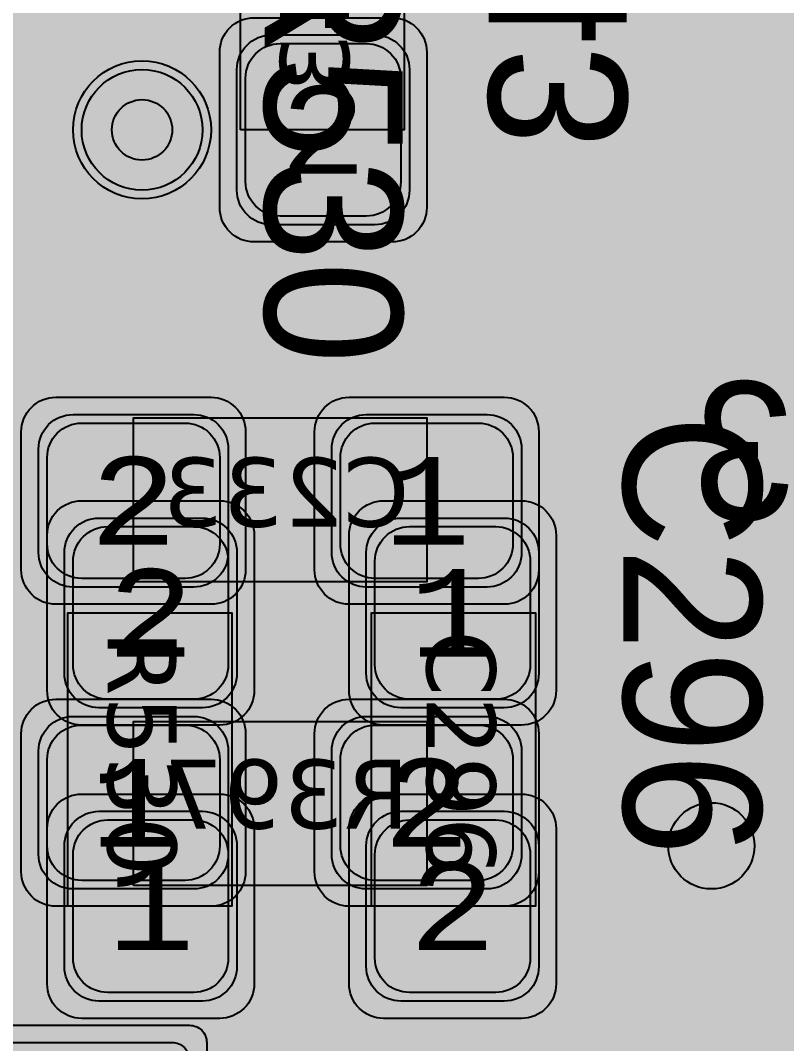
# Model space of a CAD drawing. Extents: x -28 to 199, y -61 to 255.
# Drawn here: x 154.5 to 158.94, y 148.6 to 154.53 of the extents above; entities that cross this region are included whole.
import ezdxf
from ezdxf.enums import TextEntityAlignment as Align

# ---------------------------------------------------------------- set-up
doc = ezdxf.new("R2010")
doc.units = 0
doc.header["$MEASUREMENT"] = 0
for name, color, linetype in [('ASSEMBLY_OUTLINES_BTM', 191, 'CONTINUOUS'), ('ASSEMBLY_OUTLINES_TOP', 102, 'CONTINUOUS'), ('ASSEMBLY_PART_NUMBERS_BTM', 191, 'CONTINUOUS'), ('ASSEMBLY_PART_NUMBERS_TOP', 102, 'CONTINUOUS'), ('ASSEMBLY_REF_DES_BTM', 191, 'CONTINUOUS'), ('ASSEMBLY_REF_DES_TOP', 102, 'CONTINUOUS'), ('DRILL_DRAWING', 21, 'CONTINUOUS'), ('GENERATED_SILKSCREEN_BTM', 255, 'CONTINUOUS'), ('GENERATED_SILKSCREEN_TOP', 140, 'CONTINUOUS'), ('MOUNTING_HOLES_LAYER_2', 42, 'CONTINUOUS'), ('MOUNTING_HOLES_LAYER_3', 42, 'CONTINUOUS'), ('MOUNTING_HOLES_LAYER_BOT21', 42, 'CONTINUOUS'), ('MOUNTING_HOLES_LAYER_TOP', 42, 'CONTINUOUS'), ('PART_PADS_SMD_BTM', 10, 'CONTINUOUS'), ('PART_PADS_SMD_TOP', 150, 'CONTINUOUS'), ('PIN_NUMBERS_BTM', 8, 'CONTINUOUS'), ('PIN_NUMBERS_TOP', 8, 'CONTINUOUS'), ('PLACEMENT_OUTLINES_BTM', 222, 'CONTINUOUS'), ('PLACEMENT_OUTLINES_TOP', 130, 'CONTINUOUS'), ('PLANE_SHAPES_LAYER_2', 230, 'CONTINUOUS'), ('PLANE_SHAPES_LAYER_3', 81, 'CONTINUOUS'), ('SILKSCREEN_OUTLINES_BTM', 211, 'CONTINUOUS'), ('SILKSCREEN_OUTLINES_TOP', 150, 'CONTINUOUS'), ('SILKSCREEN_REF_DES_BTM', 211, 'CONTINUOUS'), ('SILKSCREEN_REF_DES_TOP', 150, 'CONTINUOUS'), ('SOLDERMASK_PADS_BTM', 12, 'CONTINUOUS'), ('SOLDERMASK_PADS_TOP', 180, 'CONTINUOUS'), ('SOLDERPASTE_PADS_BTM', 12, 'CONTINUOUS'), ('SOLDERPASTE_PADS_TOP', 180, 'CONTINUOUS'), ('TRACES_LAYER_2', 230, 'CONTINUOUS'), ('TRACES_LAYER_BOTTOM', 10, 'CONTINUOUS'), ('TRACES_LAYER_TOP', 150, 'CONTINUOUS'), ('VIA_HOLES_LAYER_2', 30, 'CONTINUOUS'), ('VIA_HOLES_LAYER_3', 30, 'CONTINUOUS'), ('VIA_HOLES_LAYER_BOTTOM', 30, 'CONTINUOUS'), ('VIA_HOLES_LAYER_TOP', 30, 'CONTINUOUS'), ('VIA_PADS_LAYER_2', 230, 'CONTINUOUS'), ('VIA_PADS_LAYER_3', 81, 'CONTINUOUS'), ('VIA_PADS_LAYER_BOTTOM', 10, 'CONTINUOUS'), ('VIA_PADS_LAYER_TOP', 150, 'CONTINUOUS')]:
    doc.layers.add(name, color=color, linetype=linetype)
doc.styles.add('COURIER_NEW', font='COUR.TTF')
doc.styles.add('VERDANA', font='verdana.TTF')
doc.styles.add('VERIBEST_GERBER_0', font='txt')

msp = doc.modelspace()

# ---------------------------------------------------------------- hatches: boundary and pattern name
at = {"layer": 'MOUNTING_HOLES_LAYER_2'}
h = msp.add_hatch(color=256, dxfattribs=at)
edge = h.paths.add_edge_path()
edge.add_arc((158.5, 149.75), 0.25, 0, 360)
at = {"layer": 'MOUNTING_HOLES_LAYER_3'}
h = msp.add_hatch(color=256, dxfattribs=at)
edge = h.paths.add_edge_path()
edge.add_arc((158.5, 149.75), 0.25, 0, 360)
at = {"layer": 'MOUNTING_HOLES_LAYER_BOT21'}
h = msp.add_hatch(color=256, dxfattribs=at)
edge = h.paths.add_edge_path()
edge.add_arc((158.5, 149.75), 0.25, 0, 360)
at = {"layer": 'MOUNTING_HOLES_LAYER_TOP'}
h = msp.add_hatch(color=256, dxfattribs=at)
edge = h.paths.add_edge_path()
edge.add_arc((158.5, 149.75), 0.25, 0, 360)
at = {"layer": 'PLANE_SHAPES_LAYER_2'}
h = msp.add_hatch(color=256, dxfattribs=at)
h.paths.add_polyline_path([(169.5, 129.25), (149.5, 129.25), (142.25, 122), (142.25, 90.5), (147.5, 90.5), (147.5, 80), (154, 80), (154, 69.25), (131.75, 69.25), (131.75, 73.25), (121.25, 73.25), (121.25, 81), (110.5, 81), (110.5, 125.75), (106.5, 125.75), (106.5, 128.75), (93.5, 128.75), (93.5, 120.25), (91.75, 120.25), (91.75, 121.5), (80, 121.5), (80, 118.25), (73.25, 118.25), (73.25, 124.5), (67.5, 124.5), (67.5, 128), (57.75, 128), (57.75, 120.25), (55.25, 120.25), (55.25, 121.5), (47.5, 121.5), (47.5, 119), (35, 119), (35, 134.75), (32.75, 134.75), (32.75, 159.75), (29.25, 159.75), (29.25, 175.25), (22.5, 175.25), (22.5, 195.25), (17.25, 195.25), (17.25, 198), (22.5, 198), (22.5, 216.5), (40.25, 216.5), (40.25, 235.5), (54.5, 235.5), (54.5, 254), (87.25, 254), (87.25, 236.25), (86.25, 236.25), (86.25, 228.75), (81, 228.75), (81, 218.75), (95.25, 218.75), (95.25, 194.5), (87, 194.5), (87, 172), (131.1, 172), (131.1, 208.75), (115.5, 208.75), (115.5, 213.75), (106.75, 213.75), (106.75, 218.75), (110.25, 222.25), (110.25, 226.25), (142.5, 226.25), (142.5, 221.5), (160.5, 221.5), (160.5, 240.75), (169.5, 240.75)])
h.paths.add_polyline_path([(35.5, 149.5), (41.75, 149.5), (41.75, 152), (39.25, 152), (39.25, 154), (37.75, 154), (37.75, 152), (35.5, 152)], flags=16)
h.paths.add_polyline_path([(37.5, 125.75), (37.5, 128.75), (42.75, 128.75), (42.75, 125.75)], flags=16)
h.paths.add_polyline_path([(52, 127.75), (52, 130.75), (54.25, 130.75), (54.25, 127.75)], flags=16)
h.paths.add_polyline_path([(50.75, 219.5), (50.75, 226.5), (71.75, 226.5), (71.75, 219.5)], flags=16)
h.paths.add_polyline_path([(66.5, 150.75), (66.5, 177.5), (72.25, 177.5), (72.25, 150.75)], flags=16)
h.paths.add_polyline_path([(47.25, 185.25), (73, 185.25), (73, 188.25), (70.25, 188.25), (70.25, 191), (47.25, 191)], flags=16)
h.paths.add_polyline_path([(84.5, 208), (84.5, 212.75), (85, 212.75), (85, 208)], flags=16)
h.paths.add_polyline_path([(61.5, 137.25), (87.75, 137.25), (87.75, 140.5), (84.75, 140.5), (84.75, 143), (61.5, 143)], flags=16)
h.paths.add_polyline_path([(88.75, 127), (88.75, 130), (91, 130), (91, 127)], flags=16)
h.paths.add_polyline_path([(85.5, 130.25), (85.5, 132.5), (91, 132.5), (91, 130.25)], flags=16)
h.paths.add_polyline_path([(108.75, 142.25), (135.75, 142.25), (135.75, 145.75), (132.25, 145.75), (132.25, 149), (108.75, 149)], flags=16)
h.paths.add_polyline_path([(114.25, 126.75), (140.75, 126.75), (140.75, 129.75), (137.25, 129.75), (137.25, 133), (114.25, 133)], flags=16)
h.paths.add_polyline_path([(155.25, 180.25), (166.25, 180.25), (166.25, 186.25), (152.25, 186.25), (152.25, 183), (155.25, 183)], flags=16)
at = {"layer": 'PLANE_SHAPES_LAYER_3'}
h = msp.add_hatch(color=256, dxfattribs=at)
h.paths.add_polyline_path([(169.5, 129.25), (149.5, 129.25), (142.25, 122), (142.25, 90.5), (147.5, 90.5), (147.5, 80), (154, 80), (154, 69.25), (131.75, 69.25), (131.75, 73.25), (121.25, 73.25), (121.25, 81), (110.5, 81), (110.5, 125.75), (106.5, 125.75), (106.5, 128.75), (93.5, 128.75), (93.5, 120.25), (91.75, 120.25), (91.75, 121.5), (80, 121.5), (80, 118.25), (73.25, 118.25), (73.25, 124.5), (67.5, 124.5), (67.5, 127.75), (58.25, 127.75), (58.25, 130.25), (88.75, 130.25), (88.75, 127), (91, 127), (91, 132.5), (55, 132.5), (55, 131.25), (52, 131.25), (52, 127.75), (55, 127.75), (55, 127.25), (57.75, 127.25), (57.75, 120.25), (55.25, 120.25), (55.25, 121.5), (47.5, 121.5), (47.5, 119), (35, 119), (35, 134.75), (32.75, 134.75), (32.75, 159.75), (29.25, 159.75), (29.25, 175.25), (22.5, 175.25), (22.5, 195.25), (17.25, 195.25), (17.25, 198), (22.5, 198), (22.5, 216.5), (40.25, 216.5), (40.25, 235.5), (54.5, 235.5), (54.5, 254), (87.25, 254), (87.25, 236.25), (86.25, 236.25), (86.25, 228.75), (81, 228.75), (81, 218.75), (95.25, 218.75), (95.25, 194.5), (87, 194.5), (87, 172), (131.1, 172), (131.1, 208.75), (115.5, 208.75), (115.5, 213.75), (106.75, 213.75), (106.75, 218.75), (110.25, 222.25), (110.25, 226.25), (142.5, 226.25), (142.5, 221.5), (160.5, 221.5), (160.5, 240.75), (169.5, 240.75)])
h.paths.add_polyline_path([(35.5, 149.5), (41.75, 149.5), (41.75, 152), (39.25, 152), (39.25, 154), (37.75, 154), (37.75, 152), (35.5, 152)], flags=16)
h.paths.add_polyline_path([(37.5, 125.75), (37.5, 128.75), (42.75, 128.75), (42.75, 125.75)], flags=16)
h.paths.add_polyline_path([(50.75, 219.5), (50.75, 226.5), (71.75, 226.5), (71.75, 219.5)], flags=16)
h.paths.add_polyline_path([(66.5, 150.75), (66.5, 177.5), (72.25, 177.5), (72.25, 150.75)], flags=16)
h.paths.add_polyline_path([(47.25, 185.25), (73, 185.25), (73, 188.25), (70.25, 188.25), (70.25, 191), (47.25, 191)], flags=16)
h.paths.add_polyline_path([(84.5, 208), (84.5, 212.75), (85, 212.75), (85, 208)], flags=16)
h.paths.add_polyline_path([(61.5, 137.25), (87.75, 137.25), (87.75, 140.5), (84.75, 140.5), (84.75, 143), (61.5, 143)], flags=16)
h.paths.add_polyline_path([(108.75, 142.25), (135.75, 142.25), (135.75, 145.75), (132.25, 145.75), (132.25, 149), (108.75, 149)], flags=16)
h.paths.add_polyline_path([(114.25, 126.75), (140.75, 126.75), (140.75, 129.75), (137.25, 129.75), (137.25, 133), (114.25, 133)], flags=16)
h.paths.add_polyline_path([(155.25, 180.25), (166.25, 180.25), (166.25, 186.25), (152.25, 186.25), (152.25, 183), (155.25, 183)], flags=16)
at = {"layer": 'VIA_HOLES_LAYER_2'}
h = msp.add_hatch(color=256, dxfattribs=at)
edge = h.paths.add_edge_path()
edge.add_arc((155.2, 153.9), 0.175, 0, 360)
at = {"layer": 'VIA_HOLES_LAYER_3'}
h = msp.add_hatch(color=256, dxfattribs=at)
edge = h.paths.add_edge_path()
edge.add_arc((155.2, 153.9), 0.175, 0, 360)
at = {"layer": 'VIA_HOLES_LAYER_BOTTOM'}
h = msp.add_hatch(color=256, dxfattribs=at)
edge = h.paths.add_edge_path()
edge.add_arc((155.2, 153.9), 0.175, 0, 360)
at = {"layer": 'VIA_HOLES_LAYER_TOP'}
h = msp.add_hatch(color=256, dxfattribs=at)
edge = h.paths.add_edge_path()
edge.add_arc((155.2, 153.9), 0.175, 0, 360)

# ---------------------------------------------------------------- linework, layer by layer
at = {"layer": 'ASSEMBLY_OUTLINES_BTM'}
for points in [[(155.77, 153.9), (155.77, 155.6), (156.72, 155.6), (156.72, 153.9)], [(155.15, 151.28), (155.15, 152.23), (156.85, 152.23), (156.85, 151.28)], [(155.15, 149.52), (155.15, 150.47), (156.85, 150.47), (156.85, 149.52)]]:
    msp.add_lwpolyline(points, close=True, dxfattribs=at)
at = {"layer": 'ASSEMBLY_OUTLINES_TOP'}
for points in [[(154.77, 149.4), (154.77, 151.1), (155.72, 151.1), (155.72, 149.4)], [(156.53, 149.4), (156.53, 151.1), (157.48, 151.1), (157.48, 149.4)]]:
    msp.add_lwpolyline(points, close=True, dxfattribs=at)
at = {"layer": 'GENERATED_SILKSCREEN_BTM', "const_width": 0.15}
for points in [[(155.770005, 154.457911, 1.22306e-05), (155.769995, 154.457902), (155.769995, 155.042098, 1.22306e-05), (155.770005, 155.042089), (155.770005, 154.457911)], [(156.720005, 154.466156, 1.1642e-05), (156.719995, 154.466164), (156.719995, 155.033836, 1.1642e-05), (156.720005, 155.033844), (156.720005, 154.466156)], [(156.292098, 152.230005, 1.22306e-05), (156.292089, 152.229995), (155.707911, 152.229995, 1.22306e-05), (155.707902, 152.230005), (156.292098, 152.230005)], [(156.283844, 151.279995), (155.716156, 151.279995, 1.1642e-05), (155.716164, 151.280005), (156.283836, 151.280005, 1.1642e-05), (156.283844, 151.279995)], [(156.283844, 150.470005, 1.1642e-05), (156.283836, 150.469995), (155.716164, 150.469995, 1.1642e-05), (155.716156, 150.470005), (156.283844, 150.470005)], [(156.292098, 149.519995), (155.707902, 149.519995, 1.22306e-05), (155.707911, 149.520005), (156.292089, 149.520005, 1.22306e-05), (156.292098, 149.519995)]]:
    msp.add_lwpolyline(points, format="xyb", dxfattribs=at)
for points in [[(157.9908, 154.2444), (157.9972, 154.2436), (158.0012, 154.2396), (158.0036, 154.234), (158.0044, 154.2284), (158.0036, 154.2228), (158.0012, 154.218), (157.9972, 154.214), (157.9908, 154.2124), (157.7484, 154.2124), (157.7484, 154.1748), (157.7468, 154.1692), (157.7436, 154.1644), (157.738, 154.162), (157.7324, 154.1612), (157.726, 154.162), (157.7204, 154.1644), (157.7164, 154.1692), (157.7156, 154.1748), (157.7156, 154.2124), (157.2452, 154.2124), (157.2412, 154.2132), (157.238, 154.2148), (157.2348, 154.2188), (157.2324, 154.2228), (157.2308, 154.2276), (157.23, 154.2324), (157.2308, 154.2364), (157.234, 154.2404), (157.7196, 154.726)], [(157.7484, 154.7148), (157.7484, 154.2444), (157.9908, 154.2444)], [(157.7156, 154.6748), (157.286, 154.2444), (157.7156, 154.2444), (157.7156, 154.6748)], [(158.0036, 153.8324), (157.894, 153.9676), (157.89, 153.9716), (157.8876, 153.9724), (157.8852, 153.9724), (157.8796, 153.9716), (157.874, 153.9684), (157.87, 153.9644), (157.8668, 153.9596), (157.866, 153.954), (157.8676, 153.9484), (157.974, 153.818), (157.974, 153.5596), (157.8732, 153.4348), (157.7244, 153.4348), (157.6228, 153.558), (157.6228, 153.6908), (157.6212, 153.6972), (157.618, 153.7012), (157.6124, 153.7036), (157.6068, 153.7044), (157.6012, 153.7036), (157.5956, 153.7012), (157.5924, 153.6972), (157.5908, 153.6908), (157.5908, 153.558), (157.4892, 153.4348), (157.3404, 153.4348), (157.2396, 153.5596), (157.2396, 153.818), (157.346, 153.9484), (157.3476, 153.954), (157.3468, 153.9596), (157.3444, 153.9644), (157.3396, 153.9684), (157.3348, 153.9716), (157.3292, 153.9724), (157.326, 153.9724), (157.3236, 153.9716), (157.3196, 153.9676), (157.21, 153.8324), (157.2092, 153.83), (157.2084, 153.8276), (157.2076, 153.8268), (157.2068, 153.8236), (157.2068, 153.554), (157.2076, 153.55), (157.2084, 153.5484), (157.2092, 153.546), (157.21, 153.5436), (157.3196, 153.4084), (157.3236, 153.406), (157.3268, 153.4052), (157.3292, 153.4036), (157.3324, 153.4028), (157.4972, 153.4028), (157.4996, 153.4036), (157.5052, 153.4052), (157.5092, 153.406), (157.5108, 153.4084), (157.6068, 153.526), (157.7028, 153.4084), (157.7044, 153.4076), (157.706, 153.406), (157.7068, 153.4052), (157.7084, 153.4052), (157.714, 153.4036), (157.7164, 153.4028), (157.8812, 153.4028), (157.8852, 153.4036), (157.8884, 153.4052), (157.8916, 153.406), (157.894, 153.4084), (158.0036, 153.5436), (158.0052, 153.5468), (158.006, 153.5476), (158.006, 153.55), (158.0068, 153.5508), (158.0068, 153.5516), (158.0068, 153.554), (158.0068, 153.8236), (158.006, 153.8268), (158.0052, 153.83), (158.0036, 153.8324)], [(158.434, 151.6296), (158.5692, 151.7392), (158.5716, 151.7408), (158.5732, 151.7432), (158.574, 151.7456), (158.574, 151.748), (158.5732, 151.7536), (158.57, 151.7592), (158.566, 151.7632), (158.5612, 151.7664), (158.5556, 151.7672), (158.55, 151.7656), (158.4196, 151.6592), (158.1612, 151.6592), (158.0364, 151.76), (158.0364, 151.9088), (158.1596, 152.0104), (158.2924, 152.0104), (158.2988, 152.012), (158.3028, 152.0152), (158.3052, 152.0208), (158.306, 152.0264), (158.3052, 152.032), (158.3028, 152.0368), (158.2988, 152.0408), (158.2924, 152.0424), (158.1596, 152.0424), (158.0364, 152.144), (158.0364, 152.2928), (158.1612, 152.3936), (158.4196, 152.3936), (158.55, 152.2872), (158.5556, 152.2856), (158.5612, 152.2864), (158.566, 152.2888), (158.57, 152.2936), (158.5732, 152.2984), (158.574, 152.304), (158.574, 152.3072), (158.5732, 152.3096), (158.5716, 152.312), (158.5692, 152.3136), (158.434, 152.4232), (158.4316, 152.424), (158.4292, 152.4248), (158.4284, 152.4256), (158.4252, 152.4264), (158.1556, 152.4264), (158.1516, 152.4256), (158.15, 152.4248), (158.1484, 152.424), (158.1452, 152.4232), (158.01, 152.3136), (158.0076, 152.3096), (158.0068, 152.3064), (158.0052, 152.304), (158.0044, 152.3008), (158.0044, 152.136), (158.0052, 152.1336), (158.0068, 152.128), (158.0076, 152.124), (158.01, 152.1224), (158.1276, 152.0264), (158.01, 151.9304), (158.0092, 151.9288), (158.0076, 151.9272), (158.0068, 151.9264), (158.0068, 151.9248), (158.0052, 151.9192), (158.0044, 151.9168), (158.0044, 151.752), (158.0052, 151.748), (158.0068, 151.7448), (158.0076, 151.7416), (158.01, 151.7392), (158.1452, 151.6296), (158.1484, 151.628), (158.1492, 151.6272), (158.1516, 151.6272), (158.1524, 151.6264), (158.1532, 151.6264), (158.1556, 151.6264), (158.4252, 151.6264), (158.4284, 151.6272), (158.4316, 151.628), (158.434, 151.6296)], [(159.1812, 152.4264), (158.9116, 152.4264), (158.9076, 152.4256), (158.906, 152.4248), (158.9044, 152.424), (158.9012, 152.4232), (158.766, 152.3136), (158.7636, 152.3096), (158.7628, 152.3064), (158.7612, 152.304), (158.7604, 152.3008), (158.7604, 152.136), (158.7612, 152.1336), (158.7628, 152.128), (158.7636, 152.124), (158.766, 152.1224), (158.8836, 152.0264), (158.766, 151.9304), (158.7652, 151.9288), (158.7636, 151.9272), (158.7628, 151.9264), (158.7628, 151.9248), (158.7612, 151.9192), (158.7604, 151.9168), (158.7604, 151.752), (158.7612, 151.748), (158.7628, 151.7448), (158.7636, 151.7416), (158.766, 151.7392), (158.9012, 151.6296), (158.9044, 151.628), (158.9052, 151.6272), (158.9076, 151.6272), (158.9084, 151.6264), (158.9092, 151.6264), (158.9116, 151.6264), (159.1812, 151.6264)], [(159.0484, 152.0424), (158.9156, 152.0424), (158.7924, 152.144), (158.7924, 152.2928), (158.9172, 152.3936), (159.1756, 152.3936)], [(159.1756, 151.6592), (158.9172, 151.6592), (158.7924, 151.76), (158.7924, 151.9088), (158.9156, 152.0104), (159.0484, 152.0104)], [(159.4588, 150.9636), (158.946, 150.9636), (159.3636, 150.2204)], [(159.3364, 150.2052), (158.9052, 150.9724), (158.9036, 150.9764), (158.9036, 150.9796), (158.9036, 150.9828), (158.9052, 150.986), (158.9076, 150.9908), (158.9108, 150.994), (158.9148, 150.9956), (158.9188, 150.9964), (159.4588, 150.9964)]]:
    msp.add_lwpolyline(points, dxfattribs=at)
at = {"layer": 'GENERATED_SILKSCREEN_TOP', "const_width": 0.15}
for points in [[(156.2972, 154.9592), (156.2972, 154.5832), (155.9244, 154.452), (155.9188, 154.4488), (155.9156, 154.4432), (155.9148, 154.4368), (155.9164, 154.432), (155.9196, 154.4272), (155.9236, 154.4232), (155.9284, 154.4208), (155.9348, 154.4224), (156.3076, 154.5536), (156.4092, 154.4256)], [(156.6804, 154.9592), (156.6804, 154.576), (156.5796, 154.452), (156.4308, 154.452), (156.3292, 154.576), (156.3292, 154.9592), (156.6804, 154.9592)], [(156.4092, 154.4256), (156.4108, 154.4232), (156.4148, 154.4224), (156.4188, 154.42), (156.4228, 154.42), (156.5876, 154.42), (156.5916, 154.42), (156.594, 154.4224), (156.5964, 154.4224), (156.5972, 154.4232), (156.598, 154.424), (156.6004, 154.4256), (156.71, 154.5616), (156.7116, 154.5656), (156.7124, 154.568), (156.7132, 154.572), (156.7132, 154.9752)], [(156.438, 154.0856), (156.4372, 154.0888), (156.4364, 154.0912), (156.4348, 154.0944), (156.3468, 154.2032), (156.6804, 154.2032), (156.6804, 153.6808), (156.682, 153.6752), (156.6852, 153.6704), (156.6908, 153.668), (156.6964, 153.6672), (156.7028, 153.668), (156.7084, 153.6704), (156.7116, 153.6752), (156.7132, 153.6808), (156.7132, 154.2208), (156.7116, 154.2264), (156.7076, 154.2304), (156.7036, 154.2352), (156.6972, 154.2368), (156.3124, 154.2368), (156.3068, 154.236), (156.3028, 154.2336), (156.3004, 154.2304), (156.2988, 154.2248), (156.2972, 154.2208), (156.2964, 154.2176), (156.2972, 154.2136), (156.2996, 154.2104), (156.406, 154.08), (156.406, 153.8216), (156.3044, 153.6968), (156.0468, 153.6968), (155.9468, 153.8216), (155.9468, 154.08), (156.0524, 154.2104), (156.0548, 154.216), (156.0548, 154.2208), (156.0516, 154.2256), (156.0476, 154.2304), (156.042, 154.2336), (156.0364, 154.2344), (156.0332, 154.2344), (156.0308, 154.2336), (156.0268, 154.2296), (155.9164, 154.0944), (155.9148, 154.092), (155.9148, 154.0888), (155.9132, 154.0856), (155.9132, 153.816), (155.9132, 153.8136), (155.914, 153.8128), (155.914, 153.812), (155.9148, 153.8104), (155.9148, 153.8088), (155.9164, 153.8056), (156.0268, 153.6704), (156.0292, 153.668), (156.0308, 153.6672), (156.0356, 153.6656), (156.0388, 153.6648), (156.3124, 153.6648), (156.3164, 153.6656), (156.3204, 153.6672), (156.322, 153.6672), (156.3228, 153.668), (156.3244, 153.6696), (156.326, 153.6704), (156.4348, 153.8056), (156.4364, 153.8096), (156.4372, 153.812), (156.438, 153.816), (156.438, 154.0856)], [(155.9164, 153.3384), (156.026, 153.4736), (156.03, 153.4776), (156.0324, 153.4784), (156.0348, 153.4784), (156.0404, 153.4776), (156.046, 153.4744), (156.0508, 153.4704), (156.0532, 153.4656), (156.054, 153.46), (156.0524, 153.4544), (155.946, 153.324), (155.946, 153.0656), (156.0468, 152.9408), (156.1956, 152.9408), (156.2972, 153.064), (156.2972, 153.1968), (156.2988, 153.2032), (156.302, 153.2072), (156.3076, 153.2096), (156.3132, 153.2104), (156.3188, 153.2096), (156.3244, 153.2072), (156.3276, 153.2032), (156.3292, 153.1968), (156.3292, 153.064), (156.4308, 152.9408), (156.5796, 152.9408), (156.6804, 153.0656), (156.6804, 153.324), (156.574, 153.4544), (156.5724, 153.46), (156.5732, 153.4656), (156.5756, 153.4704), (156.5804, 153.4744), (156.586, 153.4776), (156.5916, 153.4784), (156.594, 153.4784), (156.5964, 153.4776), (156.6004, 153.4736), (156.71, 153.3384), (156.7108, 153.336), (156.7116, 153.3336), (156.7124, 153.3328), (156.7132, 153.3296), (156.7132, 153.06), (156.7124, 153.056), (156.7116, 153.0544), (156.7108, 153.052), (156.71, 153.0496), (156.6004, 152.9144), (156.5972, 152.912), (156.5932, 152.9112), (156.5908, 152.9096), (156.5876, 152.9088), (156.4228, 152.9088), (156.4204, 152.9096), (156.4148, 152.9112), (156.4116, 152.912), (156.4092, 152.9144), (156.3132, 153.032), (156.2172, 152.9144), (156.2156, 152.9136), (156.214, 152.912), (156.2132, 152.9112), (156.2116, 152.9112), (156.206, 152.9096), (156.2036, 152.9088), (156.0388, 152.9088), (156.0348, 152.9096), (156.0316, 152.9112), (156.0284, 152.912), (156.026, 152.9144), (155.9164, 153.0496), (155.9148, 153.0528), (155.914, 153.0536), (155.914, 153.056), (155.914, 153.0568), (155.9132, 153.0576), (155.9132, 153.06), (155.9132, 153.3296), (155.914, 153.3328), (155.9148, 153.336), (155.9164, 153.3384)], [(156.6004, 152.7168), (156.71, 152.5824), (156.7108, 152.5792), (156.7116, 152.5768), (156.7124, 152.576), (156.7132, 152.5728), (156.7132, 152.3032), (156.7124, 152.3), (156.7124, 152.2992), (156.7116, 152.2984), (156.7108, 152.296), (156.71, 152.2928), (156.6004, 152.1584), (156.5972, 152.156), (156.5932, 152.1552), (156.5908, 152.1536), (156.5876, 152.1528), (156.0388, 152.1528), (156.0364, 152.1536), (156.0308, 152.1552), (156.0292, 152.156), (156.026, 152.1584), (155.9164, 152.2928), (155.9156, 152.296), (155.9148, 152.2976), (155.914, 152.2992), (155.9132, 152.3008), (155.9132, 152.3032), (155.9132, 152.5728), (155.914, 152.576), (155.9148, 152.5792), (155.9164, 152.5824), (156.026, 152.7168), (156.0276, 152.7184), (156.0284, 152.72), (156.0308, 152.7216), (156.0364, 152.7232), (156.0388, 152.724), (156.5876, 152.724), (156.5908, 152.7232), (156.5932, 152.7216), (156.5964, 152.72), (156.6004, 152.7168)], [(156.5796, 152.6912), (156.0468, 152.6912), (156.0068, 152.644), (156.638, 152.2568), (156.6804, 152.3096), (156.6804, 152.568), (156.5796, 152.6912)], [(155.986, 152.6184), (155.946, 152.568), (155.946, 152.3096), (156.0468, 152.1848), (156.5796, 152.1848), (156.6172, 152.232), (155.986, 152.6184)], [(157.9964, 152.0004), (158.106, 152.1348), (158.1084, 152.1388), (158.1116, 152.1396), (158.1148, 152.1412), (158.1188, 152.142), (158.6676, 152.142), (158.6716, 152.1412), (158.6748, 152.1396), (158.6772, 152.138), (158.678, 152.1372), (158.6804, 152.1348), (158.79, 152.0004), (158.7908, 151.998), (158.7916, 151.9956), (158.7924, 151.9948), (158.7932, 151.9916), (158.7932, 151.722), (158.7924, 151.718), (158.7916, 151.7164), (158.7908, 151.714), (158.79, 151.7116), (158.6804, 151.5764), (158.6764, 151.5732), (158.67, 151.5716), (158.666, 151.5724), (158.662, 151.574), (158.658, 151.5764), (158.6548, 151.5804), (158.6524, 151.5844), (158.6516, 151.5884), (158.6516, 151.5924), (158.654, 151.5956), (158.7604, 151.7276), (158.7604, 151.986), (158.6596, 152.1092), (158.1268, 152.1092), (158.026, 151.986), (158.026, 151.7276), (158.1324, 151.5956), (158.1348, 151.5924), (158.1348, 151.5884), (158.134, 151.5844), (158.1316, 151.5804), (158.1284, 151.5764), (158.1244, 151.574), (158.1204, 151.5724), (158.1148, 151.5716), (158.11, 151.5732), (158.106, 151.5764), (157.9964, 151.7116), (157.9948, 151.7148), (157.994, 151.7156), (157.994, 151.718), (157.994, 151.7188), (157.9932, 151.7196), (157.9932, 151.722), (157.9932, 151.9916), (157.994, 151.9948), (157.9948, 151.998), (157.9964, 152.0004)], [(158.79, 150.9564), (158.6804, 150.822), (158.6764, 150.8196), (158.6732, 150.8188), (158.6708, 150.8172), (158.6676, 150.8164), (158.558, 150.8164), (158.5556, 150.8172), (158.55, 150.8188), (158.546, 150.8196), (158.5444, 150.822), (158.1116, 151.3548), (158.026, 151.3548), (158.026, 150.8324), (158.0244, 150.8268), (158.0212, 150.822), (158.0156, 150.8196), (158.0092, 150.8188), (158.0036, 150.8196), (157.998, 150.822), (157.9948, 150.8268), (157.9932, 150.8324), (157.9932, 151.3716), (157.9948, 151.378), (157.9988, 151.382), (158.0036, 151.386), (158.0092, 151.3876), (158.1188, 151.3876), (158.1212, 151.3868), (158.1268, 151.3852), (158.1292, 151.3836), (158.1308, 151.382), (158.1324, 151.3804), (158.566, 150.8484), (158.6596, 150.8484), (158.7604, 150.9732), (158.7604, 151.2316), (158.654, 151.362), (158.6524, 151.3676), (158.6532, 151.3724), (158.6556, 151.378), (158.6604, 151.3812), (158.666, 151.3844), (158.6716, 151.3852), (158.6764, 151.3844), (158.6804, 151.3804), (158.79, 151.246), (158.7908, 151.2428), (158.7916, 151.2404), (158.7924, 151.2396), (158.7932, 151.2364), (158.7932, 150.9668), (158.7924, 150.9636), (158.7924, 150.9628), (158.7916, 150.962), (158.7908, 150.9596), (158.79, 150.9564)], [(158.6596, 150.5988), (158.4564, 150.5988), (158.3548, 150.4756), (158.3548, 150.2172), (158.4564, 150.0924), (158.6596, 150.0924), (158.7604, 150.2172), (158.7604, 150.4756), (158.6596, 150.5988)]]:
    msp.add_lwpolyline(points, dxfattribs=at)
for points in [[(158.793205, 150.210799), (158.792405, 150.207599), (158.792405, 150.2068, -0.2133768054), (158.792404, 150.206796), (158.791605, 150.205997), (158.790805, 150.203598, -0.0493889887), (158.790805, 150.203597), (158.790005, 150.200399, -0.1845275516), (158.790003, 150.200396), (158.680404, 150.065997, -0.0710678116), (158.680403, 150.065996), (158.677203, 150.063596, -0.1119910922), (158.677201, 150.063595), (158.673202, 150.062795), (158.670803, 150.061196, -0.1119910922), (158.670801, 150.061195), (158.667601, 150.060395, -0.0990195136), (158.667599, 150.060395), (158.596332, 150.060395, 2.57893e-05), (158.5963, 150.060405), (158.667599, 150.060405), (158.670798, 150.061205), (158.673197, 150.062804, -0.111991094), (158.673199, 150.062805), (158.677198, 150.063605), (158.680397, 150.066004), (158.789995, 150.200402), (158.790795, 150.203601), (158.790795, 150.203602), (158.791595, 150.206002, -0.0970216491), (158.791596, 150.206004), (158.792395, 150.206803), (158.792395, 150.207601), (158.793195, 150.210801), (158.793195, 150.480399), (158.792396, 150.483596), (158.791596, 150.484396, -0.0908850657), (158.791595, 150.484398), (158.790795, 150.486798), (158.790795, 150.486799), (158.789995, 150.489998), (158.680397, 150.624396), (158.677997, 150.625996, -0.2360679784), (158.677995, 150.626), (158.677197, 150.627596), (158.674797, 150.629196, -0.0710678127), (158.674796, 150.629197), (158.6716, 150.630795, -0.0493889904), (158.671599, 150.630795), (158.667599, 150.631595), (158.448401, 150.631595), (158.445201, 150.630795), (158.439602, 150.629195), (158.437204, 150.627597, -0.0493889887), (158.437204, 150.627596), (158.435604, 150.625996, -0.0710678124), (158.435603, 150.625995), (158.434805, 150.6244, -0.1622776605), (158.434804, 150.624397), (158.326004, 150.489997, -0.0710678124), (158.326003, 150.489996), (158.325205, 150.4884, -0.1119910934), (158.325204, 150.488398), (158.322805, 150.4836), (158.322805, 150.207602), (158.323605, 150.205204), (158.324404, 150.204404, -0.2133768075), (158.324405, 150.2044), (158.326003, 150.201204, -0.0710678127), (158.326004, 150.201203), (158.414004, 150.092403, -0.6180339876), (158.414, 150.092395), (158.1268, 150.092395, -0.2360679775), (158.126796, 150.092397), (158.025996, 150.217197, -0.1622776593), (158.025995, 150.2172), (158.025995, 150.4756, -0.1622776605), (158.025996, 150.475603), (158.132395, 150.606002), (158.133995, 150.6116), (158.133195, 150.616397, -0.049388989), (158.133195, 150.616398), (158.130795, 150.621997), (158.125997, 150.625196, -0.0710678124), (158.125996, 150.625197), (158.1204, 150.628395, -0.049388989), (158.120399, 150.628395), (158.1148, 150.629195), (158.110003, 150.628395), (158.106004, 150.624396, -0.1119910934), (158.106002, 150.624395), (157.996404, 150.489997, -0.0710678124), (157.996403, 150.489996), (157.994805, 150.4868), (157.994805, 150.486799), (157.994005, 150.483599), (157.993205, 150.480399), (157.993205, 150.209203), (157.994004, 150.208404, -0.2133768066), (157.994005, 150.2084), (157.994005, 150.205203), (157.994804, 150.204404, -0.0806115724), (157.994805, 150.204402), (157.996405, 150.200402), (158.106003, 150.066004), (158.109203, 150.063604, -0.0710678116), (158.109204, 150.063603), (158.1108, 150.062805, -0.049388989), (158.110801, 150.062805), (158.1164, 150.061205, -0.0990195136), (158.116402, 150.061205), (158.118802, 150.060405), (158.4037, 150.060405, 2.57893e-05), (158.403668, 150.060395), (158.118801, 150.060395, -0.1454891688), (158.118798, 150.060395), (158.116398, 150.061195, -0.0710678119), (158.116397, 150.061196), (158.110799, 150.062795, -0.184527551), (158.110796, 150.062797), (158.1092, 150.063595, -0.1622776593), (158.109197, 150.063596), (158.105997, 150.065996, -0.0710678119), (158.105996, 150.065997), (157.996397, 150.200395, -0.1845275533), (157.996395, 150.200398), (157.994796, 150.204396), (157.993996, 150.205196, -0.2133768066), (157.993995, 150.2052), (157.993995, 150.208397), (157.993196, 150.209196, -0.2133768075), (157.993195, 150.2092), (157.993195, 150.480401), (157.993995, 150.483601), (157.994795, 150.486801, -0.1845275519), (157.994797, 150.486804), (157.996395, 150.49, -0.1622776602), (157.996396, 150.490003), (158.105995, 150.624402, -0.1119910928), (158.105996, 150.624404), (158.109996, 150.628404, -0.2617450028), (158.110001, 150.628405), (158.114799, 150.629205, -0.099019513), (158.114801, 150.629205), (158.120401, 150.628405, -0.1845275533), (158.120404, 150.628403), (158.126, 150.625205, -0.1622776602), (158.126003, 150.625204), (158.130801, 150.622005, -0.2534505546), (158.130805, 150.622002), (158.133205, 150.616402), (158.133205, 150.616401), (158.134005, 150.611601), (158.134005, 150.611599), (158.132405, 150.605999, -0.1845275516), (158.132403, 150.605996), (158.026005, 150.475598), (158.026005, 150.217202), (158.126802, 150.092405), (158.41399, 150.092405), (158.325996, 150.201197, -0.1622776602), (158.325995, 150.2012), (158.324397, 150.204395, -0.0710678119), (158.324396, 150.204396), (158.323596, 150.205196, -0.0908850662), (158.323595, 150.205198), (158.322795, 150.207598), (158.322795, 150.4836, -0.2360679784), (158.322797, 150.483604), (158.325195, 150.4884, -0.1119910926), (158.325196, 150.488402), (158.325995, 150.49, -0.1622776602), (158.325996, 150.490003), (158.434796, 150.624403, -0.0710678119), (158.434797, 150.624404), (158.435595, 150.626, -0.2133768066), (158.435596, 150.626004), (158.437196, 150.627604, -0.1622776602), (158.437199, 150.627605), (158.439597, 150.629204, -0.1119910929), (158.439599, 150.629205), (158.445198, 150.630805, -0.0493889887), (158.445199, 150.630805), (158.448399, 150.631605, -0.099019513), (158.448401, 150.631605), (158.667599, 150.631605, -0.099019513), (158.667601, 150.631605), (158.671601, 150.630805, -0.1845275527), (158.671604, 150.630803), (158.6748, 150.629205, -0.1622776602), (158.674803, 150.629204), (158.677203, 150.627604, -0.2360679775), (158.677205, 150.6276), (158.678003, 150.626004), (158.680403, 150.624404, -0.0710678116), (158.680404, 150.624403), (158.790003, 150.490004, -0.1845275516), (158.790005, 150.490001), (158.790805, 150.486803, -0.0493889887), (158.790805, 150.486802), (158.791605, 150.484404), (158.792404, 150.483604, -0.1622776605), (158.792405, 150.483601), (158.793205, 150.480401), (158.793205, 150.210799)], [(154.770005, 149.957911, 1.22306e-05), (154.769995, 149.957902), (154.769995, 150.542098, 1.22306e-05), (154.770005, 150.542089), (154.770005, 149.957911)], [(155.720005, 149.966156, 1.1642e-05), (155.719995, 149.966164), (155.719995, 150.533836, 1.1642e-05), (155.720005, 150.533844), (155.720005, 149.966156)], [(156.530005, 149.966164, 1.1642e-05), (156.529995, 149.966156), (156.529995, 150.533844, 1.1642e-05), (156.530005, 150.533836), (156.530005, 149.966164)], [(157.480005, 149.957902, 1.22306e-05), (157.479995, 149.957911), (157.479995, 150.542089, 1.22306e-05), (157.480005, 150.542098), (157.480005, 149.957902)], [(158.448788, 149.42906), (158.352404, 149.309997, -0.2360679784), (158.3524, 149.309995), (158.350805, 149.309197, -0.0710678124), (158.350804, 149.309196), (158.348404, 149.306796, -0.3624646067), (158.348398, 149.306795), (158.346801, 149.306795), (158.341203, 149.305196, -0.0710678116), (158.341202, 149.305195), (158.338802, 149.304395, -0.1454891688), (158.338799, 149.304395), (158.118801, 149.304395, -0.0990195136), (158.118799, 149.304395), (158.114799, 149.305195, -0.1845275516), (158.114796, 149.305197), (158.1116, 149.306795, -0.0493889887), (158.111599, 149.306795), (158.1084, 149.307595, -0.2133768054), (158.108396, 149.307596), (158.105996, 149.309996, -0.1119910928), (158.105995, 149.309998), (157.996397, 149.444395, -0.1845275533), (157.996395, 149.444398), (157.994796, 149.448396), (157.993996, 149.449196, -0.2133768066), (157.993995, 149.4492), (157.993995, 149.452397), (157.993196, 149.453196, -0.2133768075), (157.993195, 149.4532), (157.993195, 149.724401), (157.993995, 149.727601), (157.994795, 149.730801, -0.1845275519), (157.994797, 149.730804), (157.996395, 149.734, -0.1622776602), (157.996396, 149.734003), (158.105995, 149.868402, -0.1119910928), (158.105996, 149.868404), (158.107596, 149.870004, -0.0710678119), (158.107597, 149.870005), (158.108395, 149.8716, -0.2360679775), (158.108397, 149.871604), (158.110797, 149.873204, -0.1119910929), (158.110799, 149.873205), (158.116397, 149.874804, -0.0710678116), (158.116398, 149.874805), (158.118798, 149.875605, -0.1454891681), (158.118801, 149.875605), (158.200253, 149.875605, 8.2849e-06), (158.200249, 149.875595), (158.118802, 149.875595), (158.116402, 149.874795, -0.0990195136), (158.1164, 149.874795), (158.110802, 149.873195), (158.108403, 149.871596), (158.107605, 149.87, -0.2133768066), (158.107604, 149.869996), (158.106004, 149.868396, -0.1119910934), (158.106002, 149.868395), (157.996404, 149.733997, -0.0710678124), (157.996403, 149.733996), (157.994805, 149.7308), (157.994805, 149.730799), (157.994005, 149.727599), (157.993205, 149.724399), (157.993205, 149.453203), (157.994004, 149.452404, -0.2133768066), (157.994005, 149.4524), (157.994005, 149.449203), (157.994804, 149.448404, -0.0806115724), (157.994805, 149.448402), (157.996405, 149.444402), (158.106002, 149.310005, -0.111991094), (158.106004, 149.310004), (158.108404, 149.307604), (158.111601, 149.306805, -0.1845275525), (158.111604, 149.306803), (158.1148, 149.305205, -0.049388989), (158.114801, 149.305205), (158.118801, 149.304405), (158.338798, 149.304405), (158.341198, 149.305205, -0.0990195136), (158.3412, 149.305205), (158.346799, 149.306805, -0.0990195136), (158.346801, 149.306805), (158.348397, 149.306805), (158.350796, 149.309204, -0.2617450015), (158.350801, 149.309205), (158.352396, 149.310003), (158.448777, 149.429062, 8.6003e-06), (158.448788, 149.42906)], [(158.412667, 149.436954), (158.330804, 149.336397, -0.2360679775), (158.3308, 149.336395), (158.1268, 149.336395, -0.2360679775), (158.126796, 149.336397), (158.025996, 149.461197, -0.1622776593), (158.025995, 149.4612), (158.025995, 149.7196, -0.1622776593), (158.025996, 149.719603), (158.026005, 149.719614), (158.126796, 149.842803, -0.2360679775), (158.1268, 149.842805), (158.188532, 149.842805, 8.031e-06), (158.188529, 149.842795), (158.126802, 149.842795), (158.026005, 149.719598), (158.026005, 149.461202), (158.126802, 149.336405), (158.330798, 149.336405), (158.412657, 149.436957, 8.031e-06), (158.412667, 149.436954)], [(158.793205, 149.454799), (158.792405, 149.451599), (158.792405, 149.4508, -0.2133768054), (158.792404, 149.450796), (158.791605, 149.449997), (158.790805, 149.447598, -0.0493889887), (158.790805, 149.447597), (158.790005, 149.444399, -0.1845275516), (158.790003, 149.444396), (158.680405, 149.309998, -0.1119910922), (158.680404, 149.309996), (158.676404, 149.305996, -0.2617450001), (158.676399, 149.305995), (158.670001, 149.305195, -0.0954145731), (158.669999, 149.305195), (158.666, 149.305995, -0.099019513), (158.665998, 149.305995), (158.661998, 149.307595, -0.1119910934), (158.661996, 149.307596), (158.657998, 149.309995, -0.1622776609), (158.657996, 149.309997), (158.654796, 149.313997, -0.0710678119), (158.654795, 149.313998), (158.652396, 149.317997, -0.1119910926), (158.652395, 149.317999), (158.651595, 149.321999), (158.651595, 149.326, -0.1622776602), (158.651596, 149.326003), (158.653996, 149.329203), (158.760395, 149.460402), (158.760395, 149.555528, 1.26163e-05), (158.760405, 149.555541), (158.760405, 149.4604, -0.1622776602), (158.760404, 149.460397), (158.654004, 149.329197), (158.651605, 149.325998), (158.651605, 149.322001), (158.652405, 149.318002), (158.654804, 149.314003), (158.658003, 149.310004), (158.662001, 149.307605, -0.049388989), (158.662002, 149.307605), (158.666002, 149.306005, -0.049388989), (158.666003, 149.306005), (158.67, 149.305205), (158.676397, 149.306005), (158.680396, 149.310004, -0.1119910928), (158.680398, 149.310005), (158.789995, 149.444402), (158.790795, 149.447601), (158.790795, 149.447602), (158.791595, 149.450002, -0.0970216491), (158.791596, 149.450004), (158.792395, 149.450803), (158.792395, 149.451601), (158.793195, 149.454801), (158.793195, 149.60978, 1.78918e-05), (158.793205, 149.609801), (158.793205, 149.454799)]]:
    msp.add_lwpolyline(points, format="xyb", dxfattribs=at)
at = {"layer": 'MOUNTING_HOLES_LAYER_2'}
msp.add_circle((158.5, 149.75), 0.25, dxfattribs=at)
at = {"layer": 'MOUNTING_HOLES_LAYER_3'}
msp.add_circle((158.5, 149.75), 0.25, dxfattribs=at)
at = {"layer": 'MOUNTING_HOLES_LAYER_BOT21'}
msp.add_circle((158.5, 149.75), 0.25, dxfattribs=at)
at = {"layer": 'MOUNTING_HOLES_LAYER_TOP'}
msp.add_circle((158.5, 149.75), 0.25, dxfattribs=at)
at = {"layer": 'PART_PADS_SMD_BTM'}
for points in [[(156.55, 154.45, -0.4142135624), (156.75, 154.25), (156.75, 153.55, -0.4142135624), (156.55, 153.35), (155.95, 153.35, -0.4142135624), (155.75, 153.55), (155.75, 154.25, -0.4142135624), (155.95, 154.45)], [(155.7, 151.45, -0.4142135624), (155.5, 151.25), (154.8, 151.25, -0.4142135624), (154.6, 151.45), (154.6, 152.05, -0.4142135624), (154.8, 152.25), (155.5, 152.25, -0.4142135624), (155.7, 152.05)], [(157.4, 151.45, -0.4142135624), (157.2, 151.25), (156.5, 151.25, -0.4142135624), (156.3, 151.45), (156.3, 152.05, -0.4142135624), (156.5, 152.25), (157.2, 152.25, -0.4142135624), (157.4, 152.05)], [(154.6, 150.3, -0.4142135624), (154.8, 150.5), (155.5, 150.5, -0.4142135624), (155.7, 150.3), (155.7, 149.7, -0.4142135624), (155.5, 149.5), (154.8, 149.5, -0.4142135624), (154.6, 149.7)], [(156.3, 150.3, -0.4142135624), (156.5, 150.5), (157.2, 150.5, -0.4142135624), (157.4, 150.3), (157.4, 149.7, -0.4142135624), (157.2, 149.5), (156.5, 149.5, -0.4142135624), (156.3, 149.7)], [(153.925, 148.51, -0.4142135624), (154.025, 148.61), (155.375, 148.61, -0.4142135624), (155.475, 148.51), (155.475, 148.11, -0.4142135624), (155.375, 148.01), (154.025, 148.01, -0.4142135624), (153.925, 148.11)]]:
    msp.add_lwpolyline(points, format="xyb", close=True, dxfattribs=at)
at = {"layer": 'PART_PADS_SMD_TOP'}
for points in [[(154.95, 150.55, -0.4142135624), (154.75, 150.75), (154.75, 151.45, -0.4142135624), (154.95, 151.65), (155.55, 151.65, -0.4142135624), (155.75, 151.45), (155.75, 150.75, -0.4142135624), (155.55, 150.55)], [(157.3, 151.65, -0.4142135624), (157.5, 151.45), (157.5, 150.75, -0.4142135624), (157.3, 150.55), (156.7, 150.55, -0.4142135624), (156.5, 150.75), (156.5, 151.45, -0.4142135624), (156.7, 151.65)], [(154.95, 148.85, -0.4142135624), (154.75, 149.05), (154.75, 149.75, -0.4142135624), (154.95, 149.95), (155.55, 149.95, -0.4142135624), (155.75, 149.75), (155.75, 149.05, -0.4142135624), (155.55, 148.85)], [(157.3, 149.95, -0.4142135624), (157.5, 149.75), (157.5, 149.05, -0.4142135624), (157.3, 148.85), (156.7, 148.85, -0.4142135624), (156.5, 149.05), (156.5, 149.75, -0.4142135624), (156.7, 149.95)]]:
    msp.add_lwpolyline(points, format="xyb", close=True, dxfattribs=at)
at = {"layer": 'PLACEMENT_OUTLINES_BTM'}
for points in [[(155.77, 153.9), (155.77, 155.6), (156.72, 155.6), (156.72, 153.9)], [(155.15, 151.28), (155.15, 152.23), (156.85, 152.23), (156.85, 151.28)], [(155.15, 149.52), (155.15, 150.47), (156.85, 150.47), (156.85, 149.52)]]:
    msp.add_lwpolyline(points, close=True, dxfattribs=at)
at = {"layer": 'PLACEMENT_OUTLINES_TOP'}
for points in [[(154.77, 149.4), (154.77, 151.1), (155.72, 151.1), (155.72, 149.4)], [(156.53, 149.4), (156.53, 151.1), (157.48, 151.1), (157.48, 149.4)]]:
    msp.add_lwpolyline(points, close=True, dxfattribs=at)
at = {"layer": 'SILKSCREEN_OUTLINES_BTM'}
for points in [[(155.77, 153.9), (155.77, 155.6), (156.72, 155.6), (156.72, 153.9)], [(155.15, 151.28), (155.15, 152.23), (156.85, 152.23), (156.85, 151.28)], [(155.15, 149.52), (155.15, 150.47), (156.85, 150.47), (156.85, 149.52)]]:
    msp.add_lwpolyline(points, close=True, dxfattribs=at)
at = {"layer": 'SILKSCREEN_OUTLINES_TOP'}
for points in [[(154.77, 149.4), (154.77, 151.1), (155.72, 151.1), (155.72, 149.4)], [(156.53, 149.4), (156.53, 151.1), (157.48, 151.1), (157.48, 149.4)]]:
    msp.add_lwpolyline(points, close=True, dxfattribs=at)
at = {"layer": 'SOLDERMASK_PADS_BTM'}
for points in [[(156.65, 154.55, -0.4142135624), (156.85, 154.35), (156.85, 153.45, -0.4142135624), (156.65, 153.25), (155.85, 153.25, -0.4142135624), (155.65, 153.45), (155.65, 154.35, -0.4142135624), (155.85, 154.55)], [(155.8, 151.35, -0.4142135624), (155.6, 151.15), (154.7, 151.15, -0.4142135624), (154.5, 151.35), (154.5, 152.15, -0.4142135624), (154.7, 152.35), (155.6, 152.35, -0.4142135624), (155.8, 152.15)], [(157.5, 151.35, -0.4142135624), (157.3, 151.15), (156.4, 151.15, -0.4142135624), (156.2, 151.35), (156.2, 152.15, -0.4142135624), (156.4, 152.35), (157.3, 152.35, -0.4142135624), (157.5, 152.15)], [(154.5, 150.4, -0.4142135624), (154.7, 150.6), (155.6, 150.6, -0.4142135624), (155.8, 150.4), (155.8, 149.6, -0.4142135624), (155.6, 149.4), (154.7, 149.4, -0.4142135624), (154.5, 149.6)], [(156.2, 150.4, -0.4142135624), (156.4, 150.6), (157.3, 150.6, -0.4142135624), (157.5, 150.4), (157.5, 149.6, -0.4142135624), (157.3, 149.4), (156.4, 149.4, -0.4142135624), (156.2, 149.6)], [(153.825, 148.61, -0.4142135624), (153.925, 148.71), (155.475, 148.71, -0.4142135624), (155.575, 148.61), (155.575, 148.01, -0.4142135624), (155.475, 147.91), (153.925, 147.91, -0.4142135624), (153.825, 148.01)]]:
    msp.add_lwpolyline(points, format="xyb", close=True, dxfattribs=at)
at = {"layer": 'SOLDERMASK_PADS_TOP'}
for points in [[(154.85, 150.45, -0.4142135624), (154.65, 150.65), (154.65, 151.55, -0.4142135624), (154.85, 151.75), (155.65, 151.75, -0.4142135624), (155.85, 151.55), (155.85, 150.65, -0.4142135624), (155.65, 150.45)], [(157.4, 151.75, -0.4142135624), (157.6, 151.55), (157.6, 150.65, -0.4142135624), (157.4, 150.45), (156.6, 150.45, -0.4142135624), (156.4, 150.65), (156.4, 151.55, -0.4142135624), (156.6, 151.75)], [(154.85, 148.75, -0.4142135624), (154.65, 148.95), (154.65, 149.85, -0.4142135624), (154.85, 150.05), (155.65, 150.05, -0.4142135624), (155.85, 149.85), (155.85, 148.95, -0.4142135624), (155.65, 148.75)], [(157.4, 150.05, -0.4142135624), (157.6, 149.85), (157.6, 148.95, -0.4142135624), (157.4, 148.75), (156.6, 148.75, -0.4142135624), (156.4, 148.95), (156.4, 149.85, -0.4142135624), (156.6, 150.05)]]:
    msp.add_lwpolyline(points, format="xyb", close=True, dxfattribs=at)
at = {"layer": 'SOLDERPASTE_PADS_BTM'}
for points in [[(156.5, 154.4, -0.4142135624), (156.7, 154.2), (156.7, 153.6, -0.4142135624), (156.5, 153.4), (156, 153.4, -0.4142135624), (155.8, 153.6), (155.8, 154.2, -0.4142135624), (156, 154.4)], [(155.65, 151.5, -0.4142135624), (155.45, 151.3), (154.85, 151.3, -0.4142135624), (154.65, 151.5), (154.65, 152, -0.4142135624), (154.85, 152.2), (155.45, 152.2, -0.4142135624), (155.65, 152)], [(157.35, 151.5, -0.4142135624), (157.15, 151.3), (156.55, 151.3, -0.4142135624), (156.35, 151.5), (156.35, 152, -0.4142135624), (156.55, 152.2), (157.15, 152.2, -0.4142135624), (157.35, 152)], [(154.65, 150.25, -0.4142135624), (154.85, 150.45), (155.45, 150.45, -0.4142135624), (155.65, 150.25), (155.65, 149.75, -0.4142135624), (155.45, 149.55), (154.85, 149.55, -0.4142135624), (154.65, 149.75)], [(156.35, 150.25, -0.4142135624), (156.55, 150.45), (157.15, 150.45, -0.4142135624), (157.35, 150.25), (157.35, 149.75, -0.4142135624), (157.15, 149.55), (156.55, 149.55, -0.4142135624), (156.35, 149.75)]]:
    msp.add_lwpolyline(points, format="xyb", close=True, dxfattribs=at)
at = {"layer": 'SOLDERPASTE_PADS_TOP'}
for points in [[(155, 150.6, -0.4142135624), (154.8, 150.8), (154.8, 151.4, -0.4142135624), (155, 151.6), (155.5, 151.6, -0.4142135624), (155.7, 151.4), (155.7, 150.8, -0.4142135624), (155.5, 150.6)], [(157.25, 151.6, -0.4142135624), (157.45, 151.4), (157.45, 150.8, -0.4142135624), (157.25, 150.6), (156.75, 150.6, -0.4142135624), (156.55, 150.8), (156.55, 151.4, -0.4142135624), (156.75, 151.6)], [(155, 148.9, -0.4142135624), (154.8, 149.1), (154.8, 149.7, -0.4142135624), (155, 149.9), (155.5, 149.9, -0.4142135624), (155.7, 149.7), (155.7, 149.1, -0.4142135624), (155.5, 148.9)], [(157.25, 149.9, -0.4142135624), (157.45, 149.7), (157.45, 149.1, -0.4142135624), (157.25, 148.9), (156.75, 148.9, -0.4142135624), (156.55, 149.1), (156.55, 149.7, -0.4142135624), (156.75, 149.9)]]:
    msp.add_lwpolyline(points, format="xyb", close=True, dxfattribs=at)
at = {"layer": 'TRACES_LAYER_2', "const_width": 0.5}
msp.add_lwpolyline([(160.1, 173), (161.794098, 171.305902), (161.794098, 164.486034), (160.644051, 163.335987), (160.644051, 157.81392), (160.334131, 157.504), (160.334129, 157.504), (159.746, 156.915871), (159.746, 156.661995), (156.984005, 153.9), (155.2, 153.9)], dxfattribs=at)
at = {"layer": 'TRACES_LAYER_BOTTOM'}
for points, const_width in [([(156.25, 155.6), (157.027, 155.6), (157.060741, 155.566259), (157.247259, 155.566259), (160.713518, 152.1), (167.9, 152.1)], 0.5), ([(144.4, 145.5), (143.312892, 145.5), (142.394173, 146.418719), (142.394173, 152.34837), (144.098099, 154.052296), (153.688159, 154.052296), (155.15, 152.590455), (155.15, 151.75)], 0.35), ([(155.2, 153.9), (156.25, 153.9)], 0.35), ([(156.25, 153.9), (156.25, 153.85), (162.15, 147.95), (162.15, 139.5)], 0.35), ([(155.15, 151.75), (155.15, 150)], 0.35), ([(156.85, 151.75), (156.85, 150)], 0.35), ([(154.7, 148.31), (154.7, 148.894618), (155.15, 149.344618), (155.15, 150)], 0.35), ([(156.85, 150), (156.9, 150), (157.9, 149), (157.9, 148)], 0.35)]:
    msp.add_lwpolyline(points, dxfattribs=dict(at, const_width=const_width))
at = {"layer": 'TRACES_LAYER_TOP'}
for points, const_width in [([(91.3, 204), (92.918806, 202.381194), (92.918806, 175.682728), (95.914579, 172.686955), (122.904155, 172.686955), (125.180041, 170.411069), (136.152426, 170.411069), (141.032259, 165.531236), (141.032259, 162.267851), (147.55411, 155.746), (157.790157, 155.746), (163.1, 150.436157), (163.1, 144.6), (164.2, 143.5)], 0.5), ([(90.5, 201.9), (91.915253, 201.9), (92.268806, 201.546447), (92.268806, 175.375348), (95.699235, 171.944919), (122.688074, 171.944919), (125.200136, 169.432857), (135.866363, 169.432857), (140.211803, 165.087417), (140.211803, 161.432781), (146.761185, 154.883399), (156.960725, 154.883399), (162.15, 149.694124), (162.15, 142)], 0.5), ([(155.2, 153.9), (143.527741, 153.9), (141.027741, 156.4), (138.25, 156.4)], 0.5), ([(155.25, 151.1), (155.25, 151.05), (153.95, 149.75), (153.1, 149.75)], 0.35), ([(155.25, 151.1), (157, 151.1)], 0.35), ([(156.3, 148.3), (155.25, 149.35), (155.25, 149.4)], 0.35), ([(156.3, 148.3), (156.3, 148.65), (157, 149.35), (157, 149.4)], 0.35)]:
    msp.add_lwpolyline(points, dxfattribs=dict(at, const_width=const_width))
at = {"layer": 'VIA_HOLES_LAYER_2'}
msp.add_circle((155.2, 153.9), 0.175, dxfattribs=at)
at = {"layer": 'VIA_HOLES_LAYER_3'}
msp.add_circle((155.2, 153.9), 0.175, dxfattribs=at)
at = {"layer": 'VIA_HOLES_LAYER_BOTTOM'}
msp.add_circle((155.2, 153.9), 0.175, dxfattribs=at)
at = {"layer": 'VIA_HOLES_LAYER_TOP'}
msp.add_circle((155.2, 153.9), 0.175, dxfattribs=at)
at = {"layer": 'VIA_PADS_LAYER_2'}
msp.add_circle((155.2, 153.9), 0.4, dxfattribs=at)
at = {"layer": 'VIA_PADS_LAYER_3'}
msp.add_circle((155.2, 153.9), 0.4, dxfattribs=at)
at = {"layer": 'VIA_PADS_LAYER_BOTTOM'}
msp.add_circle((155.2, 153.9), 0.35, dxfattribs=at)
at = {"layer": 'VIA_PADS_LAYER_TOP'}
msp.add_circle((155.2, 153.9), 0.35, dxfattribs=at)

# ---------------------------------------------------------------- texts
at = {"layer": 'ASSEMBLY_PART_NUMBERS_BTM', "style": 'VERIBEST_GERBER_0', "text_generation_flag": 2}
for s, p in [('SN74HC245PWR', (152.96, 165.5)), ('ERJ-3GEY0R00V', (156.46, 160)), ('CL21B225KOFNNNE', (153.29, 156.75)), ('MMZ1608A182B', (158.79, 154.75)), ('ERJ-3EKF1022V', (154.79, 151.75))]:
    msp.add_text(s, height=2.032, rotation=90, dxfattribs=at).set_placement(p, align=Align.TOP_LEFT)
for s, p in [('CL21B106KOQNNNE', (156, 156.46)), ('ERJ-3EKF6200V', (163.25, 156.139998)), ('ERJ-3EKF2052V', (156, 152.54)), ('ERJ-3EKF2052V', (158.75, 150.54)), ('CL10C010BB8NNNC', (156, 149.21)), ('ERJ-3GEY0R00V', (158.75, 149.04))]:
    msp.add_text(s, height=2.032, dxfattribs=at).set_placement(p, align=Align.TOP_LEFT)
at = {"layer": 'ASSEMBLY_PART_NUMBERS_TOP', "style": 'VERIBEST_GERBER_0'}
for s, p in [('PMEG4005EGWX', (156.71, 166.5)), ('PMEG4005EGWX', (156.96, 161.5)), ('ERJ-3EKF10R7V', (157.79, 150.25))]:
    msp.add_text(s, height=2.032, rotation=270, dxfattribs=at).set_placement(p, align=Align.TOP_LEFT)
at = {"layer": 'ASSEMBLY_REF_DES_BTM', "style": 'VERDANA', "text_generation_flag": 2}
msp.add_text('FB43', height=0.4, rotation=90, dxfattribs=at).set_placement((156, 155.5), align=Align.TOP_LEFT)
for s, p in [('C233', (156.75, 152)), ('R397', (156.75, 150.25))]:
    msp.add_text(s, height=0.4, dxfattribs=at).set_placement(p, align=Align.TOP_LEFT)
at = {"layer": 'ASSEMBLY_REF_DES_TOP', "style": 'VERDANA'}
for s, p in [('R530', (155.4, 151)), ('C296', (157.25, 151))]:
    msp.add_text(s, height=0.4, rotation=270, dxfattribs=at).set_placement(p, align=Align.TOP_LEFT)
at = {"layer": 'DRILL_DRAWING', "style": 'VERIBEST_GERBER_0'}
for s, p in [('A', (155.2, 153.9)), ('R', (153.75, 151.5)), ('R', (158.5, 149.75)), ('A', (156.3, 148.2))]:
    msp.add_text(s, height=2, dxfattribs=at).set_placement(p, align=Align.MIDDLE_CENTER)
at = {"layer": 'PIN_NUMBERS_BTM', "style": 'COURIER_NEW'}
for s, p in [('2', (156.25, 153.9)), ('2', (155.15, 151.75)), ('1', (156.85, 151.75)), ('2', (155.25, 151.1)), ('1', (157, 151.1)), ('1', (155.15, 150)), ('2', (156.85, 150)), ('1', (155.25, 149.4)), ('2', (157, 149.4))]:
    msp.add_text(s, height=0.508, dxfattribs=at).set_placement(p, align=Align.MIDDLE_CENTER)
at = {"layer": 'PIN_NUMBERS_TOP', "style": 'COURIER_NEW'}
for s, p in [('2', (156.25, 153.9)), ('2', (155.15, 151.75)), ('1', (156.85, 151.75)), ('2', (155.25, 151.1)), ('1', (157, 151.1)), ('1', (155.15, 150)), ('2', (156.85, 150)), ('1', (155.25, 149.4)), ('2', (157, 149.4))]:
    msp.add_text(s, height=0.508, dxfattribs=at).set_placement(p, align=Align.MIDDLE_CENTER)
at = {"layer": 'SILKSCREEN_REF_DES_BTM', "style": 'VERIBEST_GERBER_0', "text_generation_flag": 2}
msp.add_text('FB43', height=0.8, rotation=90, dxfattribs=at).set_placement((157.21, 156.35), align=Align.TOP_LEFT)
msp.add_text('C233', height=0.8, dxfattribs=at).set_placement((160.95, 152.44), align=Align.TOP_LEFT)
at = {"layer": 'SILKSCREEN_REF_DES_TOP', "style": 'VERIBEST_GERBER_0'}
for s, p in [('R530', (156.71, 155.1)), ('C296', (158.79, 152.25))]:
    msp.add_text(s, height=0.8, rotation=270, dxfattribs=at).set_placement(p, align=Align.TOP_LEFT)

doc.saveas('drawing.dxf')
